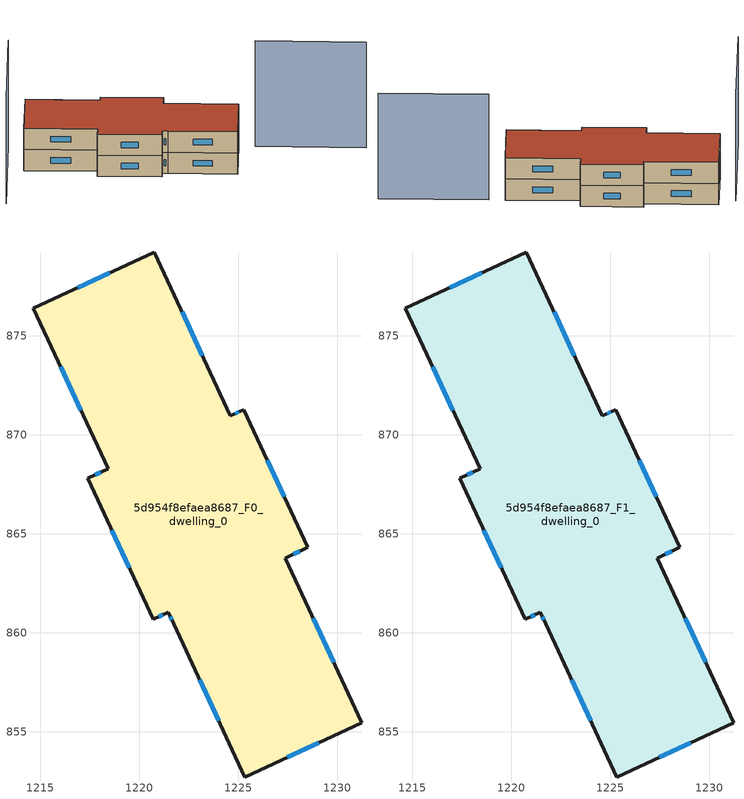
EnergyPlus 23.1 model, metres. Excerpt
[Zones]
5d954f8efaea8687_F0_dwelling_0
 floor ground (EU_floor_Construction): 1225.27,871.27 1228.51,864.32 1227.36,863.78 1231.22,855.47 1225.32,852.73 1221.74,860.46 1221.47,861.04 1220.71,860.68 1217.39,867.8 1218.44,868.28 1214.66,876.4 1220.75,879.23 1224.6,870.96 z0
 wall outside (EU_wall_Construction): 1214.66,876.4 1218.44,868.28 1217.39,867.8 1220.71,860.68 1221.47,861.04 1221.74,860.46 1225.32,852.73 1231.22,855.47 1227.36,863.78 1228.51,864.32 1225.27,871.27 1224.6,870.96 1220.75,879.23 1214.66,876.4 z0:3
 window (EU_Window_Construction): 1216.04,873.43 1217.06,871.25 / 1218.52,878.19 1216.89,877.43 / 1223.19,873.99 1222.16,876.2 / 1225.02,871.15 1224.85,871.07 / 1227.32,866.86 1226.46,868.72 / 1227.78,863.98 1228.09,864.12 / 1229.81,858.51 1228.77,860.74 / 1227.48,853.73 1229.06,854.46 / 1223.05,857.63 1224.01,855.56 / 1221.57,860.83 1221.64,860.67 / 1220.99,860.81 1221.19,860.91 / 1218.61,865.19 1219.49,863.28 / 1218.06,868.1 1217.77,867.97 z1.1:1.9
5d954f8efaea8687_F1_dwelling_0
 floor to 5d954f8efaea8687_F0_dwelling_0 (EU_floor_Construction): 1225.27,871.27 1228.51,864.32 1227.36,863.78 1231.22,855.47 1225.32,852.73 1221.74,860.46 1221.47,861.04 1220.71,860.68 1217.39,867.8 1218.44,868.28 1214.66,876.4 1220.75,879.23 1224.6,870.96 z3
 wall outside (EU_wall_Construction): 1214.66,876.4 1218.44,868.28 1217.39,867.8 1220.71,860.68 1221.47,861.04 1221.74,860.46 1225.32,852.73 1231.22,855.47 1227.36,863.78 1228.51,864.32 1225.27,871.27 1224.6,870.96 1220.75,879.23 1214.66,876.4 z3:6
 window (EU_Window_Construction): 1216.04,873.43 1217.06,871.25 / 1218.52,878.19 1216.89,877.43 / 1223.19,873.99 1222.16,876.2 / 1225.02,871.15 1224.85,871.07 / 1227.32,866.86 1226.46,868.72 / 1227.78,863.98 1228.09,864.12 / 1229.81,858.51 1228.77,860.74 / 1227.48,853.73 1229.06,854.46 / 1223.05,857.63 1224.01,855.56 / 1221.57,860.83 1221.64,860.67 / 1220.99,860.81 1221.19,860.91 / 1218.61,865.19 1219.49,863.28 / 1218.06,868.1 1217.77,867.97 z4.1:4.9
 roof outside (EU_roof_Construction): 1231.22,855.47 1227.36,863.78 1228.51,864.32 1225.27,871.27 1224.6,870.96 1220.75,879.23 1214.66,876.4 1218.44,868.28 1217.39,867.8 1220.71,860.68 1221.47,861.04 1221.74,860.46 1225.32,852.73 z6
shading: 1232.06,853.65 1237.71,841.49 / 1219,880.62 1206.76,874.93 z0:15
[Building]
EU S2 Campaign: North Axis=0; Terrain=City; Solar Distribution=FullExterior
[Site:Location]
Bologna: Latitude=44.5; Longitude=11.25; Time Zone=1; Elevation=37
[SizingPeriod:WeatherFileDays]
AnnualSizingPeriod: Begin Month=1; Begin Day of Month=1; End Month=12; End Day of Month=31; Day of Week for Start Day=Monday; Use Weather File Daylight Saving Period=No; Use Weather File Rain and Snow Indicators=No
[MATERIAL]
EU_InternalMass_Material: Roughness=MediumRough; Thickness=0.1; Conductivity=1; Density=1800; Specific Heat=900; Thermal Absorptance=0.9; Solar Absorptance=0.7; Visible Absorptance=0.7
[MATERIAL:NOMASS] Roughness=MediumRough; Thermal Absorptance=0.9; Solar Absorptance=0.7; Visible Absorptance=0.7
Name | Thermal Resistance
EU_wall_NoMass | 0.753012
EU_roof_NoMass | 0.675676
EU_floor_NoMass | 0.609756
[WINDOWMATERIAL:SIMPLEGLAZINGSYSTEM]
EU_Window_SimpleGlazing: UFactor=4.6; Solar Heat Gain Coefficient=0.85; Visible Transmittance=0.85
[CONSTRUCTION]
EU_wall_Construction: EU_wall_NoMass
EU_roof_Construction: EU_roof_NoMass
EU_floor_Construction: EU_floor_NoMass
EU_Window_Construction: EU_Window_SimpleGlazing
EU_InternalMass_Construction: EU_InternalMass_Material
[ZONE] Type=1; Multiplier=1; Ceiling Height=autocalculate; Volume=561.212; Floor Area=autocalculate; Part of Total Floor Area=Yes
5d954f8efaea8687_F0_dwelling_0; 5d954f8efaea8687_F1_dwelling_0
[INTERNALMASS] Construction=EU_InternalMass_Construction; Surface Area=187.071
Name | Zone or ZoneList
5d954f8efaea8687_F0_dwelling_0_EU_InternalMass | 5d954f8efaea8687_F0_dwelling_0
5d954f8efaea8687_F1_dwelling_0_EU_InternalMass | 5d954f8efaea8687_F1_dwelling_0
[OTHEREQUIPMENT] Fuel Type=Electricity; Design Level Calculation Method=Watts/Area; Power per Zone Floor Area=1; Fraction Latent=0; Fraction Radiant=0; Fraction Lost=0; Carbon Dioxide Generation Rate=0; EndUse Subcategory=EU_Step8_InternalGains
Name | Zone or ZoneList or Space or SpaceList | Schedule
EU_Step8_InternalGain_5d954f8efaea8687_F0_dwelling_0_f000 | 5d954f8efaea8687_F0_dwelling_0 | EU_Step8_GainSchedule_5d954f8efaea8687_F0_dwelling_0_f000
EU_Step8_InternalGain_5d954f8efaea8687_F1_dwelling_0_f000 | 5d954f8efaea8687_F1_dwelling_0 | EU_Step8_GainSchedule_5d954f8efaea8687_F1_dwelling_0_f000
[ZONEVENTILATION:DESIGNFLOWRATE] Schedule=EU_AlwaysOn; Design Flow Rate Calculation Method=AirChanges/Hour; Air Changes per Hour=0.64; Ventilation Type=Natural; Fan Pressure Rise=0; Fan Total Efficiency=1; Constant Term Coefficient=1; Temperature Term Coefficient=0; Velocity Term Coefficient=0; Velocity Squared Term Coefficient=0; Minimum Indoor Temperature=-100; Maximum Indoor Temperature=100; Delta Temperature=-100; Minimum Outdoor Temperature=-100; Maximum Outdoor Temperature=100; Maximum Wind Speed=40
Name | Zone or ZoneList or Space or SpaceList
EU_ConstantAir_5d954f8efaea8687_F0_dwelling_0 | 5d954f8efaea8687_F0_dwelling_0
EU_ConstantAir_5d954f8efaea8687_F1_dwelling_0 | 5d954f8efaea8687_F1_dwelling_0
[HVACTEMPLATE:THERMOSTAT] Constant Heating Setpoint=20; Constant Cooling Setpoint=50
EU_HeatOnly_5d954f8efaea8687_F0_dwelling_0; EU_HeatOnly_5d954f8efaea8687_F1_dwelling_0
[HVACTEMPLATE:ZONE:IDEALLOADSAIRSYSTEM] System Availability Schedule=EU_AlwaysOn; Maximum Heating Supply Air Temperature=50; Minimum Cooling Supply Air Temperature=13; Maximum Heating Supply Air Humidity Ratio=0.0156; Minimum Cooling Supply Air Humidity Ratio=0.0077; Heating Limit=NoLimit; Cooling Limit=NoLimit; Heating Availability Schedule=EU_AlwaysOn; Cooling Availability Schedule=EU_CoolingOff; Dehumidification Control Type=ConstantSensibleHeatRatio; Cooling Sensible Heat Ratio=0.7; Dehumidification Setpoint=60; Humidification Control Type=None; Humidification Setpoint=30; Outdoor Air Method=None; Outdoor Air Flow Rate per Person=0.00944; Outdoor Air Flow Rate per Zone Floor Area=0; Outdoor Air Flow Rate per Zone=0; Demand Controlled Ventilation Type=None; Outdoor Air Economizer Type=NoEconomizer; Heat Recovery Type=None; Sensible Heat Recovery Effectiveness=0.7; Latent Heat Recovery Effectiveness=0.65
Name | Template Thermostat
5d954f8efaea8687_F0_dwelling_0 | EU_HeatOnly_5d954f8efaea8687_F0_dwelling_0
5d954f8efaea8687_F1_dwelling_0 | EU_HeatOnly_5d954f8efaea8687_F1_dwelling_0
[SIZING:ZONE] Zone Cooling Design Supply Air Temperature Input Method=SupplyAirTemperature; Zone Cooling Design Supply Air Temperature=13; Zone Heating Design Supply Air Temperature Input Method=SupplyAirTemperature; Zone Heating Design Supply Air Temperature=50; Zone Cooling Design Supply Air Humidity Ratio=0.008; Zone Heating Design Supply Air Humidity Ratio=0.008; Cooling Design Air Flow Method=DesignDay; Cooling Design Air Flow Rate=0; Cooling Minimum Air Flow per Zone Floor Area=0.000762; Cooling Minimum Air Flow=0; Cooling Minimum Air Flow Fraction=0.2; Heating Design Air Flow Method=DesignDay; Heating Design Air Flow Rate=0; Heating Maximum Air Flow per Zone Floor Area=0.002032; Heating Maximum Air Flow=0.141576; Heating Maximum Air Flow Fraction=0.3; Account for Dedicated Outdoor Air System=No; Dedicated Outdoor Air System Control Strategy=NeutralSupplyAir; Dedicated Outdoor Air Low Setpoint Temperature for Design=autosize; Dedicated Outdoor Air High Setpoint Temperature for Design=autosize; Zone Load Sizing Method=Sensible Load Only No Latent Load; Zone Latent Cooling Design Supply Air Humidity Ratio Input Method=HumidityRatioDifference; Zone Cooling Design Supply Air Humidity Ratio Difference=0.005; Zone Latent Heating Design Supply Air Humidity Ratio Input Method=HumidityRatioDifference; Zone Humidification Design Supply Air Humidity Ratio Difference=0.005
5d954f8efaea8687_F0_dwelling_0; 5d954f8efaea8687_F1_dwelling_0
[SCHEDULE:CONSTANT]
Name | Hourly Value
EU_AlwaysOn | 1
EU_CoolingOff | 0
[SCHEDULE:FILE] Column Number=1; Rows to Skip at Top=0; Number of Hours of Data=8760; Column Separator=Comma; Interpolate to Timestep=No; Minutes per Item=60; Adjust Schedule for Daylight Savings=Yes
Name | File
EU_Step8_GainSchedule_5d954f8efaea8687_F0_dwelling_0_f000 | ../../schedules/5d954f8efaea8687/5d954f8efaea8687_F0_dwelling_0_f000_gain.csv
EU_Step8_GainSchedule_5d954f8efaea8687_F1_dwelling_0_f000 | ../../schedules/5d954f8efaea8687/5d954f8efaea8687_F1_dwelling_0_f000_gain.csv
